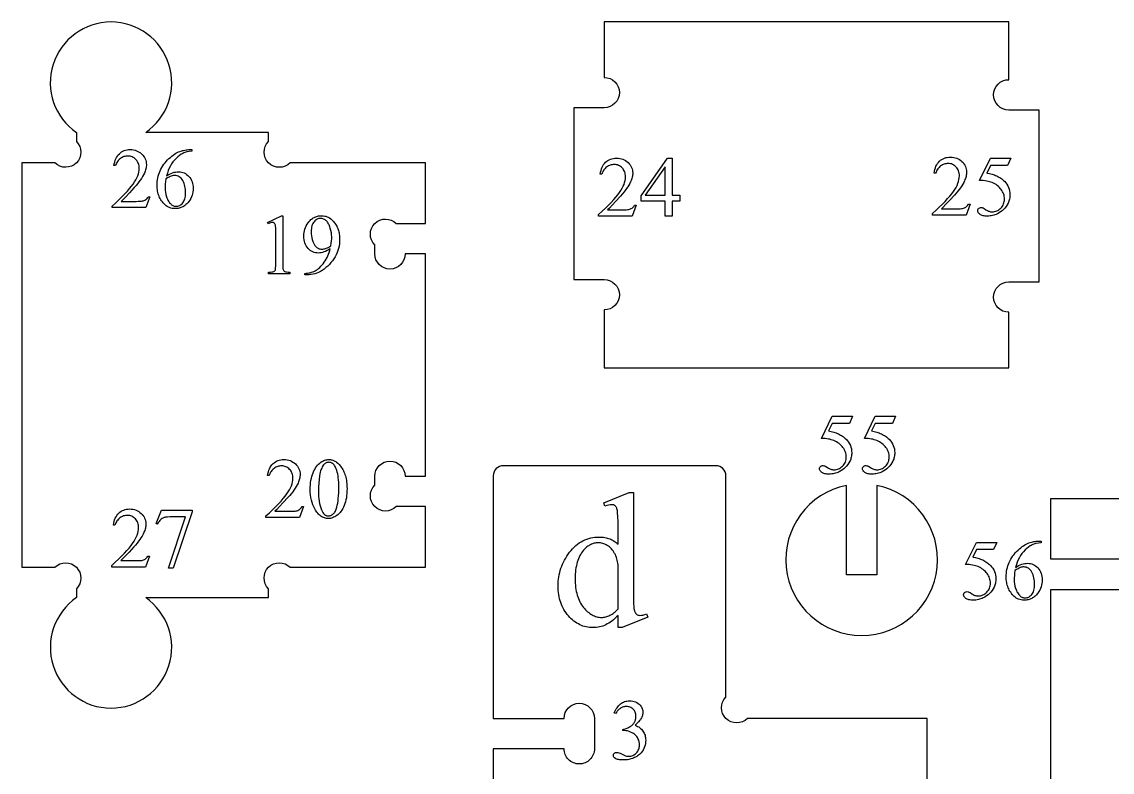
# Model space of a CAD drawing. Extents: x 7 to 905, y -397 to 592.
# Drawn here: x 537.2 to 709.7, y 179.5 to 298.3 of the extents above; entities that cross this region are included whole.
import ezdxf

# ---------------------------------------------------------------- set-up
doc = ezdxf.new("R2010")
doc.units = 0
doc.header["$MEASUREMENT"] = 0
doc.layers.add('EXT', color=1, linetype='CONTINUOUS')
doc.layers.add('TEXT', color=18, linetype='CONTINUOUS')

msp = doc.modelspace()

# ---------------------------------------------------------------- linework, layer by layer
at = {"layer": 'EXT'}
for points in [[(537.23, 211.94), (542.47, 211.94, -1), (545.86, 208.55), (545.86, 207.14, 0.734494), (551.34, 189.66, 0.734494), (556.82, 207.14), (576.26, 207.14), (576.26, 208.55, -1), (579.66, 211.94), (601.06, 211.94), (601.06, 221.54), (596.46, 221.54, -1), (593.06, 224.94), (593.06, 226.34, -1), (597.86, 226.34), (601.06, 226.34), (601.06, 261.54), (597.86, 261.54, -1), (593.06, 261.54), (593.06, 262.95, -1), (596.46, 266.34), (601.06, 266.34), (601.06, 275.94), (579.66, 275.94, -1), (576.26, 279.34), (576.26, 280.74), (556.82, 280.74, 0.734494), (551.34, 298.23, 0.734494), (545.86, 280.74), (545.86, 279.34, -1), (542.47, 275.94), (537.23, 275.94)], [(624.54, 257.46), (629.34, 257.46, -1), (629.34, 252.66), (629.34, 243.5), (693.34, 243.5), (693.34, 252.3, -1), (693.34, 257.1), (698.14, 257.1), (698.14, 284.3), (693.34, 284.3, -1), (693.34, 289.1), (693.34, 298.26), (629.34, 298.26), (629.34, 289.46, -1), (629.34, 284.66), (624.54, 284.66)], [(667.67, 210.75), (667.67, 224.91, 0.904069), (670.07, 201.15, 0.904069), (672.47, 224.91), (672.47, 210.75)], [(699.97, 158.81), (699.97, 168.41), (717.57, 168.41, 1), (717.57, 173.21), (717.57, 173.21), (699.97, 173.21), (699.97, 208.41), (717.57, 208.41, 1), (717.57, 213.21), (717.57, 213.21), (699.97, 213.21), (699.97, 222.81), (719.57, 222.81, -0.331679), (731.84, 213.67, -0.145898), (731.84, 167.95, -0.331679), (719.57, 158.81)]]:
    msp.add_lwpolyline(points, format="xyb", close=True, dxfattribs=at)
msp.add_lwpolyline([(680.44, 152.82), (680.44, 188.02), (652, 188.02, -1), (648.6, 191.41), (648.6, 226.42, 0.414214), (647, 228.02), (613.4, 228.02, 0.414214), (611.8, 226.42), (611.8, 188.02), (623, 188.02, -1), (627.8, 188.02), (627.8, 183.22, -0.414214), (625.4, 180.82, -0.414214), (623, 183.22), (611.8, 183.22), (611.8, 157.62)], format="xyb", dxfattribs=at)
at = {"layer": 'TEXT'}
for points in [[(557.48, 270.58), (556.85, 268.85), (551.54, 268.85), (551.54, 269.1), (552.11, 269.62), (552.63, 270.12), (553.11, 270.59), (553.54, 271.04), (553.93, 271.46), (554.28, 271.86), (554.58, 272.24), (554.84, 272.59), (555.07, 272.92), (555.26, 273.25), (555.42, 273.57), (555.56, 273.88), (555.66, 274.19), (555.74, 274.49), (555.78, 274.78), (555.8, 275.06), (555.79, 275.27), (555.77, 275.47), (555.72, 275.66), (555.67, 275.84), (555.59, 276.02), (555.5, 276.18), (555.4, 276.33), (555.27, 276.47), (555.14, 276.6), (555, 276.71), (554.85, 276.81), (554.7, 276.88), (554.54, 276.94), (554.37, 276.99), (554.2, 277.01), (554.02, 277.02), (553.86, 277.02), (553.7, 277), (553.54, 276.97), (553.39, 276.93), (553.24, 276.87), (553.1, 276.8), (552.96, 276.72), (552.83, 276.63), (552.7, 276.53), (552.58, 276.42), (552.47, 276.29), (552.37, 276.16), (552.28, 276.01), (552.19, 275.85), (552.12, 275.68), (552.05, 275.5), (551.8, 275.5), (551.85, 275.79), (551.92, 276.07), (552, 276.34), (552.1, 276.58), (552.21, 276.81), (552.34, 277.02), (552.49, 277.21), (552.66, 277.38), (552.83, 277.53), (553.02, 277.67), (553.22, 277.78), (553.43, 277.87), (553.65, 277.95), (553.88, 278), (554.12, 278.03), (554.37, 278.04), (554.64, 278.03), (554.9, 277.99), (555.14, 277.94), (555.38, 277.86), (555.6, 277.76), (555.81, 277.64), (556.01, 277.5), (556.2, 277.33), (556.37, 277.15), (556.52, 276.97), (556.65, 276.77), (556.75, 276.57), (556.83, 276.36), (556.89, 276.14), (556.92, 275.91), (556.93, 275.67), (556.93, 275.5), (556.91, 275.33), (556.89, 275.16), (556.85, 274.99), (556.81, 274.82), (556.75, 274.65), (556.69, 274.48), (556.61, 274.31), (556.48, 274.04), (556.33, 273.76), (556.16, 273.48), (555.97, 273.2), (555.76, 272.91), (555.53, 272.62), (555.29, 272.33), (555.02, 272.03), (554.27, 271.22), (553.68, 270.58), (553.24, 270.13), (552.96, 269.85), (555.31, 269.85), (555.64, 269.86), (555.92, 269.87), (556.14, 269.88), (556.31, 269.91), (556.45, 269.94), (556.59, 269.99), (556.71, 270.05), (556.83, 270.12), (556.95, 270.21), (557.05, 270.32), (557.15, 270.44), (557.24, 270.58)], [(564.14, 278.04), (564.14, 277.79), (563.72, 277.74), (563.35, 277.66), (563.17, 277.62), (563.01, 277.56), (562.85, 277.51), (562.71, 277.44), (562.57, 277.37), (562.43, 277.3), (562.16, 277.11), (561.89, 276.9), (561.62, 276.64), (561.36, 276.37), (561.12, 276.08), (560.91, 275.77), (560.72, 275.45), (560.55, 275.1), (560.39, 274.72), (560.25, 274.32), (560.13, 273.88), (560.36, 274.03), (560.6, 274.16), (560.84, 274.28), (561.08, 274.37), (561.32, 274.44), (561.56, 274.49), (561.8, 274.52), (562.04, 274.53), (562.27, 274.52), (562.49, 274.49), (562.7, 274.43), (562.9, 274.35), (563.1, 274.24), (563.29, 274.12), (563.47, 273.96), (563.64, 273.79), (563.8, 273.6), (563.94, 273.39), (564.06, 273.17), (564.15, 272.94), (564.23, 272.69), (564.28, 272.44), (564.31, 272.16), (564.32, 271.88), (564.31, 271.6), (564.28, 271.33), (564.22, 271.06), (564.15, 270.8), (564.05, 270.55), (563.94, 270.3), (563.8, 270.06), (563.64, 269.82), (563.53, 269.68), (563.42, 269.56), (563.31, 269.44), (563.19, 269.33), (563.07, 269.23), (562.94, 269.13), (562.81, 269.05), (562.68, 268.97), (562.54, 268.91), (562.4, 268.85), (562.25, 268.8), (562.1, 268.76), (561.95, 268.73), (561.79, 268.71), (561.63, 268.7), (561.46, 268.69), (561.23, 268.7), (561.02, 268.73), (560.81, 268.78), (560.61, 268.85), (560.42, 268.93), (560.23, 269.04), (560.06, 269.16), (559.89, 269.3), (559.74, 269.45), (559.6, 269.61), (559.46, 269.77), (559.34, 269.94), (559.23, 270.11), (559.12, 270.29), (559.03, 270.48), (558.95, 270.67), (558.87, 270.86), (558.81, 271.06), (558.76, 271.27), (558.71, 271.48), (558.68, 271.7), (558.65, 271.92), (558.64, 272.15), (558.63, 272.38), (558.64, 272.68), (558.66, 272.98), (558.7, 273.27), (558.75, 273.56), (558.82, 273.85), (558.9, 274.13), (559, 274.41), (559.12, 274.68), (559.24, 274.95), (559.38, 275.21), (559.54, 275.46), (559.7, 275.71), (559.88, 275.94), (560.08, 276.17), (560.28, 276.4), (560.5, 276.61), (560.72, 276.81), (560.95, 277), (561.16, 277.17), (561.38, 277.32), (561.59, 277.45), (561.81, 277.57), (562.02, 277.66), (562.22, 277.75), (562.43, 277.81), (562.63, 277.87), (562.82, 277.92), (563.02, 277.96), (563.21, 278), (563.39, 278.02), (563.58, 278.03), (563.76, 278.04)], [(634.4, 269.24), (633.77, 267.51), (628.46, 267.51), (628.46, 267.75), (629.03, 268.27), (629.55, 268.77), (630.02, 269.24), (630.46, 269.69), (630.85, 270.12), (631.2, 270.52), (631.5, 270.89), (631.76, 271.24), (631.99, 271.58), (632.18, 271.91), (632.34, 272.23), (632.48, 272.54), (632.58, 272.84), (632.66, 273.14), (632.7, 273.43), (632.72, 273.72), (632.71, 273.93), (632.68, 274.13), (632.64, 274.32), (632.59, 274.5), (632.51, 274.67), (632.42, 274.83), (632.32, 274.98), (632.19, 275.13), (632.06, 275.25), (631.92, 275.37), (631.77, 275.46), (631.62, 275.54), (631.46, 275.6), (631.29, 275.64), (631.12, 275.67), (630.94, 275.68), (630.77, 275.67), (630.61, 275.65), (630.46, 275.62), (630.31, 275.58), (630.16, 275.52), (630.02, 275.46), (629.88, 275.38), (629.75, 275.29), (629.62, 275.19), (629.5, 275.07), (629.39, 274.95), (629.29, 274.81), (629.19, 274.66), (629.11, 274.5), (629.03, 274.33), (628.97, 274.15), (628.72, 274.15), (628.77, 274.45), (628.84, 274.73), (628.92, 274.99), (629.02, 275.24), (629.13, 275.46), (629.26, 275.67), (629.41, 275.86), (629.57, 276.03), (629.75, 276.19), (629.94, 276.32), (630.14, 276.44), (630.35, 276.53), (630.57, 276.6), (630.8, 276.65), (631.04, 276.68), (631.29, 276.69), (631.56, 276.68), (631.81, 276.65), (632.06, 276.59), (632.29, 276.52), (632.52, 276.42), (632.73, 276.3), (632.93, 276.15), (633.12, 275.99), (633.29, 275.81), (633.44, 275.62), (633.57, 275.43), (633.67, 275.22), (633.75, 275.01), (633.81, 274.79), (633.84, 274.56), (633.85, 274.33), (633.85, 274.16), (633.83, 273.99), (633.81, 273.82), (633.77, 273.65), (633.73, 273.47), (633.67, 273.3), (633.61, 273.13), (633.53, 272.96), (633.4, 272.69), (633.25, 272.42), (633.08, 272.14), (632.89, 271.86), (632.68, 271.57), (632.45, 271.28), (632.21, 270.98), (631.94, 270.69), (631.19, 269.87), (630.6, 269.24), (630.16, 268.78), (629.88, 268.51), (632.23, 268.51), (632.56, 268.51), (632.84, 268.52), (633.06, 268.54), (633.23, 268.56), (633.37, 268.59), (633.51, 268.64), (633.63, 268.7), (633.75, 268.78), (633.86, 268.87), (633.97, 268.97), (634.07, 269.1), (634.16, 269.24)], [(641.29, 270.82), (641.29, 269.88), (640.08, 269.88), (640.08, 267.51), (638.99, 267.51), (638.99, 269.88), (635.18, 269.88), (635.18, 270.73), (639.35, 276.69), (640.08, 276.69), (640.08, 270.82)], [(687.21, 269.4), (686.58, 267.67), (681.27, 267.67), (681.27, 267.91), (681.83, 268.43), (682.35, 268.93), (682.83, 269.4), (683.27, 269.85), (683.66, 270.28), (684, 270.68), (684.31, 271.05), (684.57, 271.4), (684.79, 271.74), (684.99, 272.06), (685.15, 272.38), (685.28, 272.7), (685.39, 273), (685.46, 273.3), (685.51, 273.59), (685.52, 273.88), (685.52, 274.09), (685.49, 274.29), (685.45, 274.48), (685.39, 274.66), (685.32, 274.83), (685.23, 274.99), (685.12, 275.14), (685, 275.28), (684.86, 275.41), (684.72, 275.53), (684.58, 275.62), (684.42, 275.7), (684.26, 275.76), (684.1, 275.8), (683.92, 275.83), (683.74, 275.84), (683.58, 275.83), (683.42, 275.81), (683.27, 275.78), (683.12, 275.74), (682.97, 275.68), (682.83, 275.62), (682.69, 275.54), (682.55, 275.45), (682.43, 275.34), (682.31, 275.23), (682.2, 275.11), (682.09, 274.97), (682, 274.82), (681.92, 274.66), (681.84, 274.49), (681.77, 274.31), (681.53, 274.31), (681.58, 274.61), (681.64, 274.89), (681.73, 275.15), (681.82, 275.39), (681.94, 275.62), (682.07, 275.83), (682.22, 276.02), (682.38, 276.19), (682.56, 276.35), (682.75, 276.48), (682.94, 276.59), (683.15, 276.69), (683.37, 276.76), (683.6, 276.81), (683.84, 276.84), (684.1, 276.85), (684.36, 276.84), (684.62, 276.81), (684.87, 276.75), (685.1, 276.68), (685.32, 276.58), (685.54, 276.46), (685.74, 276.31), (685.93, 276.15), (686.1, 275.97), (686.25, 275.78), (686.37, 275.58), (686.48, 275.38), (686.56, 275.17), (686.61, 274.95), (686.65, 274.72), (686.66, 274.49), (686.65, 274.32), (686.64, 274.15), (686.61, 273.98), (686.58, 273.8), (686.53, 273.63), (686.48, 273.46), (686.41, 273.29), (686.34, 273.12), (686.21, 272.85), (686.06, 272.58), (685.89, 272.3), (685.7, 272.01), (685.49, 271.73), (685.26, 271.44), (685.01, 271.14), (684.75, 270.84), (684, 270.03), (683.4, 269.4), (682.97, 268.94), (682.68, 268.67), (685.03, 268.67), (685.36, 268.67), (685.64, 268.68), (685.87, 268.7), (686.04, 268.72), (686.18, 268.75), (686.31, 268.8), (686.44, 268.86), (686.56, 268.94), (686.67, 269.03), (686.78, 269.13), (686.87, 269.26), (686.96, 269.4)], [(693.67, 276.67), (693.16, 275.54), (690.45, 275.54), (689.86, 274.33), (690.29, 274.25), (690.69, 274.15), (690.89, 274.09), (691.07, 274.02), (691.26, 273.95), (691.43, 273.87), (691.61, 273.79), (691.77, 273.7), (691.93, 273.6), (692.09, 273.5), (692.23, 273.39), (692.38, 273.27), (692.51, 273.15), (692.65, 273.02), (692.85, 272.79), (693.03, 272.55), (693.18, 272.3), (693.31, 272.04), (693.4, 271.77), (693.47, 271.49), (693.51, 271.2), (693.53, 270.9), (693.52, 270.72), (693.51, 270.55), (693.49, 270.38), (693.46, 270.21), (693.42, 270.05), (693.37, 269.89), (693.31, 269.74), (693.24, 269.58), (693.09, 269.29), (692.91, 269.02), (692.72, 268.78), (692.51, 268.55), (692.29, 268.35), (692.05, 268.17), (691.8, 268.01), (691.54, 267.87), (691.35, 267.79), (691.15, 267.71), (690.96, 267.65), (690.76, 267.6), (690.57, 267.56), (690.37, 267.53), (690.17, 267.51), (689.97, 267.51), (689.77, 267.51), (689.59, 267.52), (689.43, 267.54), (689.27, 267.58), (689.13, 267.61), (689, 267.66), (688.89, 267.72), (688.79, 267.78), (688.71, 267.85), (688.63, 267.92), (688.57, 268), (688.52, 268.07), (688.48, 268.15), (688.45, 268.23), (688.43, 268.31), (688.42, 268.39), (688.43, 268.48), (688.46, 268.56), (688.51, 268.64), (688.58, 268.72), (688.66, 268.78), (688.75, 268.82), (688.85, 268.85), (688.96, 268.86), (689.12, 268.85), (689.2, 268.83), (689.26, 268.81), (689.44, 268.71), (689.7, 268.53), (689.83, 268.45), (689.95, 268.38), (690.08, 268.32), (690.21, 268.28), (690.33, 268.24), (690.46, 268.21), (690.59, 268.2), (690.71, 268.19), (690.91, 268.2), (691.09, 268.23), (691.27, 268.27), (691.44, 268.34), (691.61, 268.42), (691.77, 268.52), (691.93, 268.64), (692.08, 268.78), (692.22, 268.93), (692.33, 269.09), (692.44, 269.25), (692.52, 269.43), (692.58, 269.61), (692.63, 269.8), (692.66, 270), (692.67, 270.21), (692.66, 270.41), (692.63, 270.61), (692.59, 270.8), (692.53, 271), (692.46, 271.19), (692.37, 271.37), (692.26, 271.55), (692.14, 271.73), (692, 271.9), (691.85, 272.06), (691.69, 272.22), (691.52, 272.36), (691.33, 272.49), (691.13, 272.61), (690.92, 272.72), (690.69, 272.82), (690.5, 272.89), (690.3, 272.96), (690.08, 273.01), (689.84, 273.06), (689.58, 273.1), (689.31, 273.13), (689.03, 273.15), (688.72, 273.17), (690.45, 276.67)], [(638.99, 270.82), (638.99, 275.29), (635.83, 270.82)], [(560.01, 273.39), (559.96, 272.97), (559.92, 272.58), (559.9, 272.24), (559.89, 271.94), (559.91, 271.62), (559.95, 271.28), (560.03, 270.93), (560.13, 270.56), (560.19, 270.38), (560.26, 270.21), (560.34, 270.04), (560.42, 269.89), (560.51, 269.75), (560.61, 269.61), (560.72, 269.49), (560.83, 269.38), (560.92, 269.3), (561.01, 269.24), (561.1, 269.19), (561.2, 269.14), (561.31, 269.11), (561.42, 269.08), (561.53, 269.07), (561.65, 269.06), (561.79, 269.07), (561.93, 269.1), (562.07, 269.14), (562.2, 269.2), (562.33, 269.28), (562.45, 269.37), (562.57, 269.48), (562.68, 269.61), (562.79, 269.75), (562.88, 269.91), (562.96, 270.08), (563.03, 270.27), (563.07, 270.47), (563.11, 270.69), (563.13, 270.92), (563.14, 271.16), (563.13, 271.44), (563.11, 271.71), (563.08, 271.97), (563.03, 272.22), (562.96, 272.46), (562.89, 272.69), (562.79, 272.91), (562.69, 273.13), (562.57, 273.32), (562.44, 273.49), (562.3, 273.63), (562.14, 273.75), (561.98, 273.84), (561.8, 273.9), (561.61, 273.94), (561.41, 273.96), (561.28, 273.95), (561.15, 273.93), (561.01, 273.9), (560.87, 273.85), (560.7, 273.78), (560.51, 273.68), (560.28, 273.55)], [(576.09, 266.51), (578.28, 267.58), (578.5, 267.58), (578.5, 259.98), (578.5, 259.64), (578.51, 259.37), (578.53, 259.17), (578.56, 259.04), (578.6, 258.95), (578.66, 258.87), (578.73, 258.81), (578.82, 258.75), (578.95, 258.71), (579.12, 258.67), (579.35, 258.65), (579.63, 258.64), (579.63, 258.39), (576.25, 258.39), (576.25, 258.64), (576.54, 258.65), (576.77, 258.67), (576.95, 258.7), (577.07, 258.75), (577.16, 258.8), (577.23, 258.86), (577.29, 258.93), (577.33, 259.01), (577.36, 259.13), (577.38, 259.33), (577.4, 259.61), (577.4, 259.98), (577.4, 264.84), (577.4, 265.28), (577.39, 265.64), (577.36, 265.92), (577.34, 266.1), (577.31, 266.2), (577.27, 266.28), (577.22, 266.35), (577.17, 266.41), (577.1, 266.45), (577.03, 266.49), (576.95, 266.5), (576.87, 266.51), (576.74, 266.5), (576.58, 266.46), (576.39, 266.39), (576.19, 266.3)], [(582.01, 258.21), (582.01, 258.45), (582.22, 258.46), (582.43, 258.48), (582.64, 258.52), (582.84, 258.56), (583.04, 258.62), (583.24, 258.68), (583.43, 258.76), (583.61, 258.85), (583.8, 258.96), (583.98, 259.08), (584.17, 259.23), (584.35, 259.39), (584.52, 259.57), (584.7, 259.76), (584.88, 259.98), (585.05, 260.21), (585.22, 260.46), (585.37, 260.71), (585.51, 260.97), (585.64, 261.23), (585.75, 261.5), (585.85, 261.77), (585.94, 262.05), (586.02, 262.34), (585.76, 262.18), (585.51, 262.05), (585.26, 261.93), (585.02, 261.84), (584.79, 261.77), (584.57, 261.71), (584.35, 261.68), (584.13, 261.67), (583.9, 261.68), (583.67, 261.72), (583.46, 261.77), (583.25, 261.85), (583.05, 261.96), (582.86, 262.08), (582.68, 262.23), (582.51, 262.4), (582.35, 262.6), (582.21, 262.8), (582.09, 263.02), (582, 263.26), (581.92, 263.51), (581.87, 263.78), (581.84, 264.06), (581.83, 264.35), (581.84, 264.64), (581.87, 264.93), (581.92, 265.2), (582, 265.47), (582.09, 265.73), (582.21, 265.98), (582.35, 266.22), (582.51, 266.46), (582.61, 266.59), (582.72, 266.72), (582.83, 266.84), (582.95, 266.95), (583.07, 267.05), (583.19, 267.14), (583.32, 267.22), (583.45, 267.3), (583.58, 267.36), (583.72, 267.42), (583.86, 267.47), (584.01, 267.51), (584.16, 267.54), (584.32, 267.56), (584.47, 267.57), (584.64, 267.58), (584.91, 267.56), (585.17, 267.52), (585.3, 267.49), (585.42, 267.45), (585.55, 267.4), (585.67, 267.35), (585.9, 267.22), (586.12, 267.06), (586.33, 266.88), (586.53, 266.66), (586.65, 266.52), (586.76, 266.37), (586.86, 266.22), (586.96, 266.06), (587.05, 265.9), (587.13, 265.74), (587.2, 265.57), (587.26, 265.39), (587.32, 265.22), (587.37, 265.04), (587.41, 264.85), (587.44, 264.66), (587.47, 264.47), (587.49, 264.27), (587.5, 264.07), (587.5, 263.86), (587.49, 263.49), (587.46, 263.12), (587.4, 262.77), (587.32, 262.41), (587.22, 262.07), (587.09, 261.73), (586.94, 261.39), (586.77, 261.06), (586.57, 260.75), (586.36, 260.44), (586.13, 260.15), (585.89, 259.88), (585.62, 259.61), (585.34, 259.37), (585.04, 259.13), (584.72, 258.91), (584.45, 258.75), (584.17, 258.6), (583.89, 258.48), (583.6, 258.38), (583.31, 258.31), (583.01, 258.25), (582.7, 258.22), (582.39, 258.21)], [(586.12, 262.83), (586.18, 263.24), (586.21, 263.61), (586.24, 263.93), (586.24, 264.21), (586.23, 264.54), (586.19, 264.88), (586.12, 265.24), (586.02, 265.6), (585.97, 265.79), (585.9, 265.96), (585.83, 266.11), (585.76, 266.26), (585.68, 266.4), (585.59, 266.53), (585.5, 266.64), (585.4, 266.75), (585.3, 266.84), (585.2, 266.92), (585.09, 266.99), (584.97, 267.05), (584.86, 267.09), (584.74, 267.12), (584.62, 267.14), (584.49, 267.15), (584.35, 267.14), (584.2, 267.11), (584.07, 267.07), (583.94, 267.01), (583.81, 266.94), (583.69, 266.85), (583.57, 266.74), (583.46, 266.62), (583.35, 266.48), (583.26, 266.32), (583.18, 266.15), (583.12, 265.96), (583.07, 265.75), (583.04, 265.53), (583.02, 265.29), (583.01, 265.04), (583.02, 264.7), (583.05, 264.37), (583.09, 264.07), (583.16, 263.79), (583.24, 263.52), (583.34, 263.28), (583.46, 263.05), (583.6, 262.85), (583.71, 262.71), (583.83, 262.6), (583.95, 262.5), (584.08, 262.42), (584.22, 262.36), (584.36, 262.31), (584.51, 262.28), (584.66, 262.28), (584.82, 262.28), (585, 262.31), (585.18, 262.36), (585.39, 262.42), (585.59, 262.5), (585.78, 262.6), (585.96, 262.71)], [(668.64, 235.84), (668.13, 234.71), (665.42, 234.71), (664.83, 233.51), (665.26, 233.43), (665.66, 233.33), (665.85, 233.27), (666.04, 233.2), (666.23, 233.13), (666.4, 233.05), (666.57, 232.96), (666.74, 232.87), (666.9, 232.78), (667.05, 232.67), (667.2, 232.56), (667.35, 232.45), (667.48, 232.33), (667.61, 232.2), (667.82, 231.97), (668, 231.73), (668.15, 231.48), (668.28, 231.22), (668.37, 230.95), (668.44, 230.66), (668.48, 230.37), (668.5, 230.07), (668.49, 229.9), (668.48, 229.73), (668.46, 229.56), (668.43, 229.39), (668.38, 229.23), (668.33, 229.07), (668.28, 228.91), (668.21, 228.76), (668.05, 228.47), (667.88, 228.2), (667.69, 227.95), (667.48, 227.73), (667.26, 227.53), (667.02, 227.35), (666.77, 227.19), (666.51, 227.05), (666.31, 226.96), (666.12, 226.89), (665.93, 226.82), (665.73, 226.77), (665.54, 226.73), (665.34, 226.71), (665.14, 226.69), (664.94, 226.68), (664.74, 226.69), (664.56, 226.7), (664.39, 226.72), (664.24, 226.75), (664.1, 226.79), (663.97, 226.84), (663.86, 226.89), (663.76, 226.96), (663.68, 227.03), (663.6, 227.1), (663.54, 227.17), (663.49, 227.25), (663.45, 227.32), (663.42, 227.4), (663.4, 227.48), (663.39, 227.57), (663.4, 227.66), (663.43, 227.74), (663.48, 227.82), (663.55, 227.89), (663.63, 227.96), (663.72, 228), (663.82, 228.03), (663.93, 228.04), (664.09, 228.02), (664.17, 228.01), (664.23, 227.98), (664.41, 227.89), (664.67, 227.71), (664.8, 227.63), (664.92, 227.56), (665.05, 227.5), (665.18, 227.45), (665.3, 227.41), (665.43, 227.39), (665.56, 227.37), (665.68, 227.37), (665.87, 227.38), (666.06, 227.4), (666.24, 227.45), (666.41, 227.51), (666.58, 227.6), (666.74, 227.7), (666.9, 227.82), (667.05, 227.95), (667.18, 228.1), (667.3, 228.26), (667.41, 228.43), (667.49, 228.6), (667.55, 228.79), (667.6, 228.98), (667.63, 229.18), (667.63, 229.38), (667.63, 229.59), (667.6, 229.79), (667.56, 229.98), (667.5, 230.17), (667.43, 230.36), (667.34, 230.55), (667.23, 230.73), (667.11, 230.91), (666.97, 231.08), (666.82, 231.24), (666.66, 231.39), (666.49, 231.53), (666.3, 231.66), (666.1, 231.79), (665.89, 231.9), (665.66, 232), (665.47, 232.07), (665.27, 232.13), (665.05, 232.19), (664.81, 232.23), (664.55, 232.27), (664.28, 232.3), (664, 232.33), (663.69, 232.34), (665.42, 235.84)], [(675.44, 235.84), (674.92, 234.71), (672.21, 234.71), (671.62, 233.51), (672.05, 233.43), (672.46, 233.33), (672.65, 233.27), (672.84, 233.2), (673.02, 233.13), (673.2, 233.05), (673.37, 232.96), (673.54, 232.87), (673.7, 232.78), (673.85, 232.67), (674, 232.56), (674.14, 232.45), (674.28, 232.33), (674.41, 232.2), (674.62, 231.97), (674.8, 231.73), (674.95, 231.48), (675.07, 231.22), (675.17, 230.95), (675.24, 230.66), (675.28, 230.37), (675.29, 230.07), (675.29, 229.9), (675.28, 229.73), (675.25, 229.56), (675.22, 229.39), (675.18, 229.23), (675.13, 229.07), (675.07, 228.91), (675.01, 228.76), (674.85, 228.47), (674.68, 228.2), (674.49, 227.95), (674.28, 227.73), (674.05, 227.53), (673.82, 227.35), (673.57, 227.19), (673.3, 227.05), (673.11, 226.96), (672.92, 226.89), (672.72, 226.82), (672.53, 226.77), (672.33, 226.73), (672.14, 226.71), (671.94, 226.69), (671.74, 226.68), (671.54, 226.69), (671.36, 226.7), (671.19, 226.72), (671.04, 226.75), (670.9, 226.79), (670.77, 226.84), (670.66, 226.89), (670.56, 226.96), (670.47, 227.03), (670.4, 227.1), (670.33, 227.17), (670.28, 227.25), (670.24, 227.32), (670.21, 227.4), (670.2, 227.48), (670.19, 227.57), (670.2, 227.66), (670.23, 227.74), (670.28, 227.82), (670.34, 227.89), (670.42, 227.96), (670.52, 228), (670.62, 228.03), (670.73, 228.04), (670.89, 228.02), (670.96, 228.01), (671.03, 227.98), (671.2, 227.89), (671.47, 227.71), (671.6, 227.63), (671.72, 227.56), (671.85, 227.5), (671.97, 227.45), (672.1, 227.41), (672.22, 227.39), (672.35, 227.37), (672.48, 227.37), (672.67, 227.38), (672.86, 227.4), (673.04, 227.45), (673.21, 227.51), (673.38, 227.6), (673.54, 227.7), (673.69, 227.82), (673.84, 227.95), (673.98, 228.1), (674.1, 228.26), (674.2, 228.43), (674.28, 228.6), (674.35, 228.79), (674.39, 228.98), (674.42, 229.18), (674.43, 229.38), (674.42, 229.59), (674.4, 229.79), (674.36, 229.98), (674.3, 230.17), (674.23, 230.36), (674.14, 230.55), (674.03, 230.73), (673.91, 230.91), (673.77, 231.08), (673.62, 231.24), (673.46, 231.39), (673.28, 231.53), (673.1, 231.66), (672.9, 231.79), (672.68, 231.9), (672.46, 232), (672.27, 232.07), (672.07, 232.13), (671.84, 232.19), (671.61, 232.23), (671.35, 232.27), (671.08, 232.3), (670.79, 232.33), (670.49, 232.34), (672.21, 235.84)], [(581.79, 221.54), (581.16, 219.81), (575.85, 219.81), (575.85, 220.06), (576.42, 220.58), (576.94, 221.08), (577.41, 221.55), (577.85, 222), (578.24, 222.42), (578.59, 222.82), (578.89, 223.2), (579.15, 223.55), (579.38, 223.88), (579.57, 224.21), (579.73, 224.53), (579.87, 224.84), (579.97, 225.15), (580.05, 225.45), (580.09, 225.74), (580.11, 226.02), (580.1, 226.23), (580.07, 226.43), (580.03, 226.62), (579.98, 226.8), (579.9, 226.97), (579.81, 227.14), (579.71, 227.29), (579.58, 227.43), (579.45, 227.56), (579.31, 227.67), (579.16, 227.77), (579.01, 227.84), (578.85, 227.9), (578.68, 227.95), (578.51, 227.97), (578.33, 227.98), (578.16, 227.98), (578, 227.96), (577.85, 227.93), (577.7, 227.88), (577.55, 227.83), (577.41, 227.76), (577.27, 227.68), (577.14, 227.59), (577.01, 227.49), (576.89, 227.38), (576.78, 227.25), (576.68, 227.11), (576.58, 226.97), (576.5, 226.81), (576.42, 226.64), (576.36, 226.46), (576.11, 226.46), (576.16, 226.75), (576.23, 227.03), (576.31, 227.3), (576.41, 227.54), (576.52, 227.77), (576.65, 227.98), (576.8, 228.17), (576.96, 228.34), (577.14, 228.49), (577.33, 228.63), (577.53, 228.74), (577.74, 228.83), (577.96, 228.91), (578.19, 228.96), (578.43, 228.99), (578.68, 229), (578.95, 228.99), (579.2, 228.95), (579.45, 228.9), (579.68, 228.82), (579.91, 228.72), (580.12, 228.6), (580.32, 228.46), (580.51, 228.29), (580.68, 228.11), (580.83, 227.93), (580.96, 227.73), (581.06, 227.53), (581.14, 227.32), (581.2, 227.1), (581.23, 226.87), (581.24, 226.63), (581.24, 226.46), (581.22, 226.29), (581.2, 226.12), (581.16, 225.95), (581.12, 225.78), (581.06, 225.61), (581, 225.44), (580.92, 225.27), (580.79, 225), (580.64, 224.72), (580.47, 224.44), (580.28, 224.16), (580.07, 223.87), (579.84, 223.58), (579.6, 223.29), (579.33, 222.99), (578.58, 222.18), (577.99, 221.54), (577.55, 221.09), (577.27, 220.81), (579.62, 220.81), (579.95, 220.82), (580.23, 220.83), (580.45, 220.84), (580.62, 220.87), (580.76, 220.9), (580.9, 220.95), (581.02, 221.01), (581.14, 221.08), (581.25, 221.17), (581.36, 221.28), (581.46, 221.4), (581.55, 221.54)], [(582.85, 224.26), (582.86, 224.64), (582.88, 225), (582.91, 225.35), (582.96, 225.69), (583.03, 226.02), (583.11, 226.33), (583.2, 226.63), (583.31, 226.91), (583.43, 227.18), (583.56, 227.43), (583.7, 227.66), (583.85, 227.88), (584.01, 228.08), (584.18, 228.26), (584.36, 228.42), (584.55, 228.57), (584.7, 228.67), (584.85, 228.75), (585, 228.83), (585.15, 228.89), (585.31, 228.94), (585.47, 228.97), (585.62, 228.99), (585.78, 229), (585.91, 228.99), (586.04, 228.98), (586.16, 228.96), (586.29, 228.93), (586.41, 228.89), (586.53, 228.85), (586.65, 228.8), (586.76, 228.73), (586.88, 228.66), (586.99, 228.59), (587.22, 228.4), (587.43, 228.19), (587.64, 227.94), (587.76, 227.78), (587.88, 227.6), (587.99, 227.42), (588.09, 227.23), (588.18, 227.03), (588.27, 226.83), (588.34, 226.62), (588.41, 226.4), (588.47, 226.18), (588.52, 225.94), (588.57, 225.71), (588.6, 225.46), (588.63, 225.2), (588.65, 224.94), (588.66, 224.67), (588.67, 224.4), (588.66, 224.01), (588.64, 223.64), (588.61, 223.29), (588.56, 222.95), (588.49, 222.62), (588.41, 222.31), (588.32, 222.02), (588.22, 221.74), (588.1, 221.47), (587.98, 221.23), (587.84, 221), (587.7, 220.79), (587.56, 220.6), (587.4, 220.43), (587.24, 220.28), (587.07, 220.15), (586.89, 220.03), (586.72, 219.93), (586.55, 219.85), (586.38, 219.78), (586.21, 219.72), (586.04, 219.68), (585.88, 219.66), (585.72, 219.65), (585.56, 219.66), (585.4, 219.68), (585.25, 219.71), (585.1, 219.75), (584.95, 219.8), (584.81, 219.87), (584.67, 219.94), (584.54, 220.03), (584.4, 220.13), (584.27, 220.25), (584.15, 220.37), (584.03, 220.51), (583.91, 220.66), (583.79, 220.82), (583.68, 220.99), (583.57, 221.17), (583.4, 221.5), (583.25, 221.85), (583.13, 222.21), (583.03, 222.58), (582.95, 222.98), (582.89, 223.39), (582.86, 223.82)], [(584.15, 224.09), (584.16, 223.64), (584.18, 223.21), (584.21, 222.79), (584.26, 222.41), (584.33, 222.04), (584.41, 221.69), (584.5, 221.36), (584.61, 221.06), (584.71, 220.83), (584.82, 220.63), (584.94, 220.46), (585.08, 220.32), (585.15, 220.26), (585.22, 220.21), (585.3, 220.17), (585.38, 220.13), (585.47, 220.11), (585.55, 220.09), (585.64, 220.07), (585.74, 220.07), (585.83, 220.08), (585.92, 220.09), (586.01, 220.12), (586.1, 220.15), (586.19, 220.2), (586.29, 220.25), (586.38, 220.32), (586.48, 220.39), (586.57, 220.48), (586.66, 220.58), (586.74, 220.69), (586.82, 220.82), (586.89, 220.96), (586.95, 221.12), (587.01, 221.29), (587.06, 221.47), (587.13, 221.77), (587.2, 222.1), (587.25, 222.46), (587.29, 222.85), (587.33, 223.26), (587.35, 223.71), (587.36, 224.19), (587.37, 224.69), (587.36, 225.07), (587.35, 225.43), (587.32, 225.77), (587.29, 226.1), (587.24, 226.42), (587.19, 226.71), (587.12, 226.99), (587.05, 227.26), (586.99, 227.44), (586.92, 227.61), (586.85, 227.77), (586.78, 227.91), (586.7, 228.04), (586.61, 228.15), (586.52, 228.25), (586.43, 228.34), (586.36, 228.39), (586.29, 228.44), (586.21, 228.47), (586.13, 228.5), (585.96, 228.55), (585.78, 228.56), (585.66, 228.55), (585.56, 228.53), (585.45, 228.5), (585.35, 228.46), (585.25, 228.4), (585.15, 228.33), (585.06, 228.25), (584.97, 228.15), (584.86, 228.01), (584.75, 227.84), (584.66, 227.65), (584.57, 227.45), (584.49, 227.22), (584.43, 226.97), (584.37, 226.71), (584.32, 226.42), (584.25, 225.83), (584.19, 225.25), (584.16, 224.67)], [(631.54, 204.33), (631.29, 204.08), (631.04, 203.85), (630.8, 203.63), (630.56, 203.44), (630.32, 203.26), (630.08, 203.11), (629.84, 202.97), (629.6, 202.84), (629.37, 202.74), (629.12, 202.65), (628.87, 202.57), (628.62, 202.51), (628.37, 202.46), (628.1, 202.42), (627.84, 202.4), (627.57, 202.39), (627.29, 202.4), (627.02, 202.42), (626.76, 202.46), (626.5, 202.51), (626.24, 202.57), (625.99, 202.65), (625.74, 202.75), (625.5, 202.86), (625.26, 202.98), (625.02, 203.12), (624.79, 203.27), (624.56, 203.44), (624.34, 203.62), (624.13, 203.81), (623.91, 204.02), (623.7, 204.25), (623.5, 204.48), (623.32, 204.72), (623.14, 204.98), (622.98, 205.24), (622.83, 205.5), (622.7, 205.78), (622.57, 206.07), (622.46, 206.36), (622.37, 206.66), (622.28, 206.97), (622.21, 207.29), (622.16, 207.61), (622.11, 207.95), (622.08, 208.29), (622.06, 208.64), (622.05, 209), (622.06, 209.36), (622.08, 209.72), (622.12, 210.07), (622.17, 210.42), (622.23, 210.77), (622.31, 211.11), (622.4, 211.45), (622.51, 211.78), (622.63, 212.11), (622.77, 212.44), (622.92, 212.76), (623.08, 213.08), (623.26, 213.4), (623.45, 213.71), (623.66, 214.02), (623.88, 214.32), (624.11, 214.61), (624.35, 214.88), (624.6, 215.14), (624.86, 215.37), (625.13, 215.59), (625.4, 215.79), (625.68, 215.97), (625.97, 216.13), (626.27, 216.27), (626.58, 216.39), (626.89, 216.49), (627.21, 216.58), (627.54, 216.65), (627.88, 216.69), (628.23, 216.72), (628.59, 216.73), (628.81, 216.73), (629.02, 216.71), (629.23, 216.69), (629.44, 216.66), (629.64, 216.62), (629.84, 216.57), (630.03, 216.51), (630.22, 216.45), (630.4, 216.37), (630.57, 216.29), (630.75, 216.19), (630.91, 216.09), (631.08, 215.98), (631.23, 215.86), (631.39, 215.73), (631.54, 215.59), (631.54, 218.09), (631.53, 219.13), (631.51, 219.96), (631.47, 220.56), (631.45, 220.77), (631.43, 220.93), (631.36, 221.18), (631.32, 221.28), (631.28, 221.38), (631.24, 221.47), (631.19, 221.54), (631.14, 221.6), (631.08, 221.66), (630.95, 221.74), (630.81, 221.8), (630.66, 221.84), (630.49, 221.85), (630.28, 221.83), (630.04, 221.79), (629.77, 221.72), (629.47, 221.61), (629.28, 222.13), (633.31, 223.78), (633.97, 223.78), (633.97, 208.16), (633.98, 207.09), (634, 206.25), (634.03, 205.64), (634.05, 205.42), (634.08, 205.26), (634.14, 205.02), (634.18, 204.91), (634.22, 204.82), (634.27, 204.73), (634.32, 204.66), (634.38, 204.59), (634.43, 204.53), (634.56, 204.44), (634.7, 204.38), (634.84, 204.34), (635, 204.33), (635.22, 204.34), (635.47, 204.39), (635.75, 204.47), (636.06, 204.58), (636.23, 204.06), (632.21, 202.39), (631.54, 202.39)], [(557.4, 213.72), (556.77, 211.98), (551.46, 211.98), (551.46, 212.23), (552.02, 212.75), (552.54, 213.25), (553.02, 213.72), (553.45, 214.17), (553.84, 214.59), (554.19, 214.99), (554.5, 215.37), (554.76, 215.72), (554.98, 216.05), (555.17, 216.38), (555.34, 216.7), (555.47, 217.02), (555.58, 217.32), (555.65, 217.62), (555.7, 217.91), (555.71, 218.2), (555.7, 218.41), (555.68, 218.6), (555.64, 218.79), (555.58, 218.98), (555.51, 219.15), (555.42, 219.31), (555.31, 219.46), (555.19, 219.6), (555.05, 219.73), (554.91, 219.84), (554.77, 219.94), (554.61, 220.02), (554.45, 220.08), (554.29, 220.12), (554.11, 220.15), (553.93, 220.15), (553.77, 220.15), (553.61, 220.13), (553.45, 220.1), (553.3, 220.06), (553.16, 220), (553.01, 219.94), (552.88, 219.86), (552.74, 219.77), (552.61, 219.66), (552.5, 219.55), (552.39, 219.42), (552.28, 219.29), (552.19, 219.14), (552.11, 218.98), (552.03, 218.81), (551.96, 218.63), (551.72, 218.63), (551.77, 218.93), (551.83, 219.21), (551.91, 219.47), (552.01, 219.71), (552.13, 219.94), (552.26, 220.15), (552.41, 220.34), (552.57, 220.51), (552.75, 220.67), (552.93, 220.8), (553.13, 220.91), (553.34, 221), (553.56, 221.08), (553.79, 221.13), (554.03, 221.16), (554.29, 221.17), (554.55, 221.16), (554.81, 221.13), (555.06, 221.07), (555.29, 220.99), (555.51, 220.89), (555.72, 220.77), (555.92, 220.63), (556.11, 220.47), (556.29, 220.29), (556.43, 220.1), (556.56, 219.9), (556.66, 219.7), (556.74, 219.49), (556.8, 219.27), (556.84, 219.04), (556.85, 218.81), (556.84, 218.64), (556.83, 218.46), (556.8, 218.29), (556.77, 218.12), (556.72, 217.95), (556.67, 217.78), (556.6, 217.61), (556.53, 217.44), (556.4, 217.17), (556.24, 216.89), (556.07, 216.61), (555.88, 216.33), (555.68, 216.05), (555.45, 215.76), (555.2, 215.46), (554.94, 215.16), (554.19, 214.35), (553.59, 213.72), (553.15, 213.26), (552.87, 212.99), (555.22, 212.99), (555.55, 212.99), (555.83, 213), (556.06, 213.02), (556.23, 213.04), (556.37, 213.07), (556.5, 213.12), (556.63, 213.18), (556.75, 213.25), (556.86, 213.34), (556.96, 213.45), (557.06, 213.57), (557.15, 213.72)], [(559.33, 220.98), (564.15, 220.98), (564.15, 220.73), (561.15, 211.8), (560.41, 211.8), (563.1, 219.9), (560.62, 219.9), (560.28, 219.89), (559.98, 219.86), (559.85, 219.83), (559.74, 219.8), (559.64, 219.76), (559.56, 219.72), (559.42, 219.64), (559.29, 219.55), (559.17, 219.45), (559.05, 219.33), (558.94, 219.21), (558.84, 219.08), (558.75, 218.93), (558.66, 218.78), (558.47, 218.85)], [(631.54, 205.36), (631.54, 212.32), (631.51, 212.57), (631.47, 212.81), (631.42, 213.05), (631.36, 213.28), (631.29, 213.5), (631.2, 213.73), (631.11, 213.94), (631, 214.15), (630.89, 214.35), (630.77, 214.54), (630.63, 214.71), (630.49, 214.87), (630.34, 215.02), (630.18, 215.16), (630.01, 215.28), (629.83, 215.4), (629.65, 215.49), (629.47, 215.58), (629.29, 215.65), (629.11, 215.71), (628.93, 215.76), (628.76, 215.79), (628.58, 215.81), (628.41, 215.82), (628.25, 215.81), (628.09, 215.8), (627.93, 215.77), (627.78, 215.74), (627.62, 215.7), (627.47, 215.65), (627.33, 215.59), (627.18, 215.52), (627.04, 215.45), (626.9, 215.36), (626.76, 215.27), (626.62, 215.16), (626.48, 215.05), (626.35, 214.92), (626.22, 214.79), (626.09, 214.65), (625.93, 214.45), (625.78, 214.25), (625.64, 214.03), (625.51, 213.8), (625.39, 213.55), (625.28, 213.3), (625.18, 213.04), (625.09, 212.76), (625.01, 212.48), (624.94, 212.18), (624.88, 211.87), (624.83, 211.55), (624.8, 211.22), (624.77, 210.88), (624.76, 210.53), (624.75, 210.17), (624.76, 209.8), (624.77, 209.44), (624.8, 209.1), (624.83, 208.76), (624.88, 208.44), (624.93, 208.13), (625, 207.83), (625.08, 207.54), (625.16, 207.26), (625.26, 206.99), (625.36, 206.73), (625.48, 206.48), (625.61, 206.25), (625.74, 206.02), (625.89, 205.81), (626.05, 205.6), (626.21, 205.41), (626.38, 205.23), (626.55, 205.06), (626.72, 204.91), (626.89, 204.77), (627.06, 204.64), (627.24, 204.52), (627.42, 204.41), (627.6, 204.32), (627.79, 204.24), (627.97, 204.17), (628.16, 204.12), (628.35, 204.07), (628.55, 204.04), (628.74, 204.02), (628.94, 204.02), (629.11, 204.02), (629.27, 204.04), (629.44, 204.06), (629.61, 204.1), (629.77, 204.15), (629.93, 204.21), (630.1, 204.27), (630.26, 204.35), (630.42, 204.44), (630.58, 204.54), (630.74, 204.65), (630.9, 204.77), (631.06, 204.9), (631.22, 205.04), (631.38, 205.2)], [(691.45, 215.89), (690.93, 214.76), (688.22, 214.76), (687.63, 213.56), (688.06, 213.48), (688.46, 213.38), (688.66, 213.32), (688.85, 213.25), (689.03, 213.18), (689.21, 213.1), (689.38, 213.01), (689.54, 212.92), (689.7, 212.83), (689.86, 212.72), (690.01, 212.61), (690.15, 212.5), (690.29, 212.38), (690.42, 212.25), (690.63, 212.02), (690.8, 211.78), (690.96, 211.53), (691.08, 211.27), (691.18, 211), (691.25, 210.71), (691.29, 210.42), (691.3, 210.12), (691.3, 209.95), (691.28, 209.78), (691.26, 209.61), (691.23, 209.44), (691.19, 209.28), (691.14, 209.12), (691.08, 208.96), (691.01, 208.81), (690.86, 208.52), (690.69, 208.25), (690.5, 208), (690.29, 207.78), (690.06, 207.58), (689.82, 207.4), (689.57, 207.24), (689.31, 207.1), (689.12, 207.01), (688.93, 206.94), (688.73, 206.88), (688.54, 206.82), (688.34, 206.78), (688.14, 206.76), (687.94, 206.74), (687.74, 206.73), (687.55, 206.74), (687.37, 206.75), (687.2, 206.77), (687.04, 206.8), (686.9, 206.84), (686.78, 206.89), (686.66, 206.94), (686.57, 207.01), (686.48, 207.08), (686.4, 207.15), (686.34, 207.22), (686.29, 207.3), (686.25, 207.37), (686.22, 207.45), (686.2, 207.53), (686.2, 207.62), (686.21, 207.71), (686.24, 207.79), (686.28, 207.87), (686.35, 207.94), (686.43, 208.01), (686.52, 208.05), (686.62, 208.08), (686.73, 208.09), (686.9, 208.07), (686.97, 208.06), (687.04, 208.03), (687.21, 207.94), (687.48, 207.76), (687.6, 207.68), (687.73, 207.61), (687.85, 207.55), (687.98, 207.5), (688.11, 207.46), (688.23, 207.44), (688.36, 207.42), (688.49, 207.42), (688.68, 207.43), (688.86, 207.45), (689.04, 207.5), (689.22, 207.56), (689.38, 207.65), (689.55, 207.75), (689.7, 207.87), (689.85, 208), (689.99, 208.15), (690.11, 208.31), (690.21, 208.48), (690.29, 208.65), (690.36, 208.84), (690.4, 209.03), (690.43, 209.23), (690.44, 209.43), (690.43, 209.64), (690.41, 209.84), (690.36, 210.03), (690.31, 210.22), (690.23, 210.41), (690.14, 210.6), (690.04, 210.78), (689.91, 210.96), (689.78, 211.13), (689.63, 211.29), (689.46, 211.44), (689.29, 211.58), (689.1, 211.72), (688.9, 211.84), (688.69, 211.95), (688.47, 212.05), (688.28, 212.12), (688.07, 212.18), (687.85, 212.24), (687.61, 212.28), (687.36, 212.32), (687.09, 212.36), (686.8, 212.38), (686.5, 212.39), (688.22, 215.89)], [(698.44, 216.08), (698.44, 215.83), (698.02, 215.78), (697.64, 215.7), (697.47, 215.66), (697.3, 215.6), (697.15, 215.55), (697.01, 215.48), (696.87, 215.41), (696.73, 215.34), (696.46, 215.15), (696.18, 214.94), (695.91, 214.68), (695.65, 214.41), (695.42, 214.12), (695.2, 213.81), (695.01, 213.49), (694.84, 213.14), (694.69, 212.76), (694.55, 212.36), (694.42, 211.92), (694.66, 212.07), (694.9, 212.2), (695.14, 212.32), (695.38, 212.41), (695.62, 212.48), (695.86, 212.53), (696.1, 212.56), (696.34, 212.57), (696.57, 212.56), (696.78, 212.53), (697, 212.47), (697.2, 212.39), (697.4, 212.28), (697.58, 212.16), (697.77, 212), (697.94, 211.83), (698.1, 211.64), (698.23, 211.43), (698.35, 211.21), (698.45, 210.98), (698.52, 210.73), (698.57, 210.48), (698.6, 210.2), (698.62, 209.92), (698.6, 209.64), (698.57, 209.37), (698.52, 209.1), (698.44, 208.84), (698.35, 208.59), (698.23, 208.34), (698.09, 208.1), (697.93, 207.86), (697.83, 207.72), (697.72, 207.6), (697.6, 207.48), (697.49, 207.37), (697.37, 207.27), (697.24, 207.17), (697.11, 207.09), (696.98, 207.01), (696.84, 206.95), (696.7, 206.89), (696.55, 206.84), (696.4, 206.8), (696.24, 206.77), (696.09, 206.75), (695.92, 206.74), (695.75, 206.73), (695.53, 206.74), (695.31, 206.77), (695.1, 206.82), (694.9, 206.89), (694.71, 206.97), (694.53, 207.08), (694.35, 207.2), (694.19, 207.34), (694.04, 207.49), (693.89, 207.65), (693.76, 207.81), (693.64, 207.98), (693.52, 208.15), (693.42, 208.33), (693.33, 208.52), (693.24, 208.71), (693.17, 208.9), (693.1, 209.1), (693.05, 209.31), (693.01, 209.52), (692.97, 209.74), (692.95, 209.96), (692.93, 210.19), (692.93, 210.42), (692.94, 210.72), (692.96, 211.02), (693, 211.31), (693.05, 211.6), (693.12, 211.89), (693.2, 212.17), (693.3, 212.45), (693.41, 212.72), (693.54, 212.99), (693.68, 213.25), (693.83, 213.5), (694, 213.75), (694.18, 213.98), (694.37, 214.21), (694.58, 214.44), (694.8, 214.65), (695.02, 214.85), (695.24, 215.04), (695.46, 215.21), (695.68, 215.36), (695.89, 215.49), (696.1, 215.61), (696.31, 215.7), (696.52, 215.79), (696.72, 215.85), (696.92, 215.91), (697.12, 215.96), (697.31, 216), (697.5, 216.04), (697.69, 216.06), (697.87, 216.07), (698.05, 216.08)], [(694.31, 211.43), (694.26, 211.01), (694.22, 210.62), (694.2, 210.28), (694.19, 209.98), (694.2, 209.66), (694.25, 209.32), (694.32, 208.97), (694.42, 208.6), (694.49, 208.42), (694.56, 208.25), (694.63, 208.08), (694.72, 207.93), (694.81, 207.79), (694.91, 207.65), (695.01, 207.53), (695.12, 207.42), (695.21, 207.34), (695.3, 207.28), (695.4, 207.23), (695.5, 207.18), (695.6, 207.15), (695.71, 207.12), (695.83, 207.11), (695.95, 207.1), (696.09, 207.11), (696.23, 207.14), (696.36, 207.18), (696.49, 207.24), (696.62, 207.32), (696.74, 207.41), (696.86, 207.52), (696.98, 207.65), (697.09, 207.79), (697.18, 207.95), (697.26, 208.12), (697.32, 208.31), (697.37, 208.51), (697.41, 208.73), (697.43, 208.96), (697.43, 209.2), (697.43, 209.48), (697.41, 209.75), (697.37, 210.01), (697.32, 210.26), (697.26, 210.5), (697.18, 210.73), (697.09, 210.95), (696.98, 211.17), (696.86, 211.36), (696.73, 211.53), (696.59, 211.67), (696.44, 211.79), (696.27, 211.88), (696.09, 211.94), (695.9, 211.98), (695.7, 212), (695.57, 211.99), (695.44, 211.97), (695.3, 211.94), (695.16, 211.89), (695, 211.82), (694.8, 211.72), (694.57, 211.59)], [(630.93, 188.91), (631.03, 189.13), (631.14, 189.34), (631.25, 189.53), (631.37, 189.72), (631.49, 189.88), (631.62, 190.04), (631.76, 190.18), (631.9, 190.31), (632.06, 190.43), (632.22, 190.53), (632.39, 190.61), (632.56, 190.68), (632.75, 190.74), (632.95, 190.78), (633.15, 190.8), (633.37, 190.81), (633.63, 190.8), (633.88, 190.76), (634.11, 190.71), (634.32, 190.63), (634.52, 190.53), (634.71, 190.41), (634.87, 190.27), (635.03, 190.1), (635.13, 189.97), (635.22, 189.84), (635.29, 189.7), (635.36, 189.56), (635.4, 189.42), (635.44, 189.28), (635.46, 189.13), (635.46, 188.98), (635.46, 188.86), (635.45, 188.74), (635.42, 188.61), (635.39, 188.49), (635.34, 188.36), (635.29, 188.24), (635.23, 188.11), (635.16, 187.98), (635.07, 187.86), (634.98, 187.73), (634.77, 187.47), (634.52, 187.21), (634.23, 186.95), (634.43, 186.87), (634.62, 186.77), (634.8, 186.67), (634.96, 186.56), (635.11, 186.44), (635.25, 186.31), (635.37, 186.17), (635.48, 186.02), (635.58, 185.87), (635.67, 185.71), (635.74, 185.54), (635.8, 185.37), (635.85, 185.18), (635.88, 185), (635.9, 184.8), (635.91, 184.6), (635.9, 184.32), (635.86, 184.04), (635.81, 183.77), (635.72, 183.51), (635.62, 183.26), (635.49, 183.03), (635.34, 182.8), (635.17, 182.58), (635.04, 182.44), (634.91, 182.32), (634.77, 182.2), (634.63, 182.09), (634.48, 181.99), (634.32, 181.9), (634.15, 181.82), (633.98, 181.74), (633.8, 181.68), (633.62, 181.62), (633.42, 181.57), (633.22, 181.53), (633.02, 181.5), (632.8, 181.48), (632.59, 181.47), (632.36, 181.46), (632.14, 181.47), (631.94, 181.48), (631.76, 181.49), (631.59, 181.52), (631.45, 181.55), (631.32, 181.59), (631.21, 181.64), (631.12, 181.69), (630.98, 181.8), (630.92, 181.86), (630.87, 181.92), (630.84, 181.98), (630.81, 182.05), (630.8, 182.11), (630.79, 182.17), (630.8, 182.27), (630.83, 182.35), (630.88, 182.44), (630.95, 182.51), (631.03, 182.58), (631.12, 182.62), (631.22, 182.65), (631.32, 182.66), (631.49, 182.64), (631.66, 182.6), (631.85, 182.53), (632.17, 182.36), (632.51, 182.2), (632.63, 182.14), (632.72, 182.11), (632.85, 182.08), (632.98, 182.06), (633.11, 182.05), (633.25, 182.04), (633.41, 182.05), (633.58, 182.07), (633.73, 182.11), (633.88, 182.17), (634.03, 182.25), (634.16, 182.34), (634.3, 182.44), (634.43, 182.56), (634.54, 182.7), (634.65, 182.84), (634.73, 182.99), (634.8, 183.14), (634.86, 183.3), (634.9, 183.46), (634.92, 183.63), (634.93, 183.81), (634.91, 184.07), (634.87, 184.32), (634.8, 184.58), (634.69, 184.83), (634.61, 185), (634.51, 185.15), (634.42, 185.28), (634.32, 185.39), (634.16, 185.52), (633.98, 185.65), (633.77, 185.76), (633.53, 185.87), (633.28, 185.97), (633.03, 186.04), (632.78, 186.08), (632.52, 186.09), (632.31, 186.09), (632.31, 186.29), (632.44, 186.31), (632.57, 186.34), (632.83, 186.42), (633.09, 186.53), (633.36, 186.67), (633.48, 186.75), (633.6, 186.83), (633.71, 186.92), (633.81, 187.01), (633.9, 187.11), (633.99, 187.21), (634.06, 187.31), (634.12, 187.42), (634.18, 187.53), (634.23, 187.64), (634.27, 187.76), (634.3, 187.88), (634.33, 188), (634.35, 188.12), (634.36, 188.25), (634.36, 188.38), (634.36, 188.55), (634.34, 188.7), (634.3, 188.85), (634.26, 189), (634.2, 189.13), (634.12, 189.26), (634.04, 189.37), (633.94, 189.48), (633.82, 189.58), (633.71, 189.67), (633.58, 189.74), (633.45, 189.8), (633.32, 189.85), (633.18, 189.88), (633.03, 189.9), (632.87, 189.91), (632.74, 189.9), (632.62, 189.89), (632.5, 189.87), (632.38, 189.84), (632.26, 189.8), (632.15, 189.75), (632.03, 189.69), (631.93, 189.63), (631.82, 189.56), (631.72, 189.48), (631.62, 189.38), (631.52, 189.29), (631.42, 189.18), (631.33, 189.06), (631.15, 188.8)]]:
    msp.add_lwpolyline(points, close=True, dxfattribs=at)

doc.saveas('drawing.dxf')
